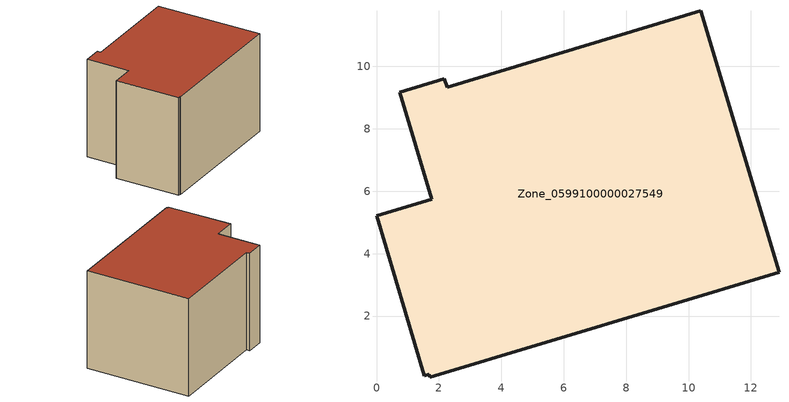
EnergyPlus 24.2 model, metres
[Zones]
Zone_0599100000027549
 floor ground (C_G): 1.77,5.75 0.74,9.18 2.18,9.61 2.26,9.33 10.39,11.78 12.9,3.4 1.71,0.04 1.68,0.13 1.53,0.08 0,5.22 z0
 wall outside (C_F): 0.74,9.18 1.77,5.75 0,5.22 1.53,0.08 1.68,0.13 1.71,0.04 12.9,3.4 10.39,11.78 2.26,9.33 2.18,9.61 0.74,9.18 z0:8.17
 roof outside (C_R): 1.68,0.13 1.71,0.04 12.9,3.4 10.39,11.78 2.26,9.33 2.18,9.61 0.74,9.18 1.77,5.75 0,5.22 1.53,0.08 z8.17
[BUILDING]
Pand.0599100000027549: North Axis=0; Terrain=City; Loads Convergence Tolerance Value=0.04; Temperature Convergence Tolerance Value=0.4; Solar Distribution=FullExterior; Maximum Number of Warmup Days=25; Minimum Number of Warmup Days=1
[Site:Location]
Rotterdam.The.Hague.AP_ZH_NLD Design_Conditions: Latitude=51.96; Longitude=4.45; Time Zone=1; Elevation=-4.5
[SITE:GROUNDTEMPERATURE:BUILDINGSURFACE]
18, 18, 18, 18, 18, 18, 18, 18, 18, 18, 18, 18
[MATERIAL] Thermal Absorptance=0.9; Solar Absorptance=0.7; Visible Absorptance=0.7
Name | Roughness | Thickness | Conductivity | Density | Specific Heat
G.TC.1975-1991 | MediumSmooth | 0.15 | 0.288461 | 540 | 1210
F.TC.1975-1991 | Rough | 0.3 | 0.230769 | 1920 | 840
R.TC.1975-1991 | MediumRough | 0.2 | 0.153846 | 1500 | 1000
[CONSTRUCTION]
C_G: G.TC.1975-1991
C_F: F.TC.1975-1991
C_R: R.TC.1975-1991
[ZONE]
Zone_0599100000027549: Type=1; Multiplier=1; Ceiling Height=Autocalculate; Volume=Autocalculate; Floor Area=autocalculate; Part of Total Floor Area=Yes
[ZONEINFILTRATION:DESIGNFLOWRATE]
Infil_Zone_0599100000027549: Zone or ZoneList or Space or SpaceList=Zone_0599100000027549; Schedule=AlwaysOn; Design Flow Rate Calculation Method=Flow/Area; Flow Rate per Floor Area=0.003; Constant Term Coefficient=1; Temperature Term Coefficient=0; Velocity Term Coefficient=0; Velocity Squared Term Coefficient=0
[HVACTEMPLATE:ZONE:IDEALLOADSAIRSYSTEM]
Zone_0599100000027549: Maximum Heating Supply Air Temperature=50; Minimum Cooling Supply Air Temperature=13; Maximum Heating Supply Air Humidity Ratio=0.0156; Minimum Cooling Supply Air Humidity Ratio=0.0077; Heating Limit=NoLimit; Cooling Limit=NoLimit; Dehumidification Control Type=ConstantSensibleHeatRatio; Cooling Sensible Heat Ratio=0.7; Dehumidification Setpoint=60; Humidification Control Type=None; Humidification Setpoint=30; Outdoor Air Method=None; Outdoor Air Flow Rate per Person=0.00944; Outdoor Air Flow Rate per Zone Floor Area=0; Outdoor Air Flow Rate per Zone=0; Demand Controlled Ventilation Type=None; Outdoor Air Economizer Type=NoEconomizer; Heat Recovery Type=None; Sensible Heat Recovery Effectiveness=0.7; Latent Heat Recovery Effectiveness=0.65
[ZONECONTROL:THERMOSTAT]
ThermostatControl_Zone_0599100000027549: Zone or ZoneList=Zone_0599100000027549; Control Type Schedule=DualSetpointControlType; Control 1=Thermostat_Zone_0599100000027549; Temperature Difference Between Cutout And Setpoint=0
[THERMOSTATSETPOINT:DUALSETPOINT]
Thermostat_Zone_0599100000027549: Heating Setpoint Temperature Schedule=HeatingSetpoint_Zone_0599100000027549; Cooling Setpoint Temperature Schedule=CoolingSetpoint_Zone_0599100000027549
[SCHEDULE:COMPACT]
HeatingSetpoint_Zone_0599100000027549: Through: 12/31, For: AllDays, Until: 24:00, 21
CoolingSetpoint_Zone_0599100000027549: Through: 12/31, For: AllDays, Until: 24:00, 24
DualSetpointControlType: Through: 12/31, For: AllDays, Until: 24:00, 4
AlwaysOn: Through: 12/31, For: AllDays, Until: 24:00, 1
